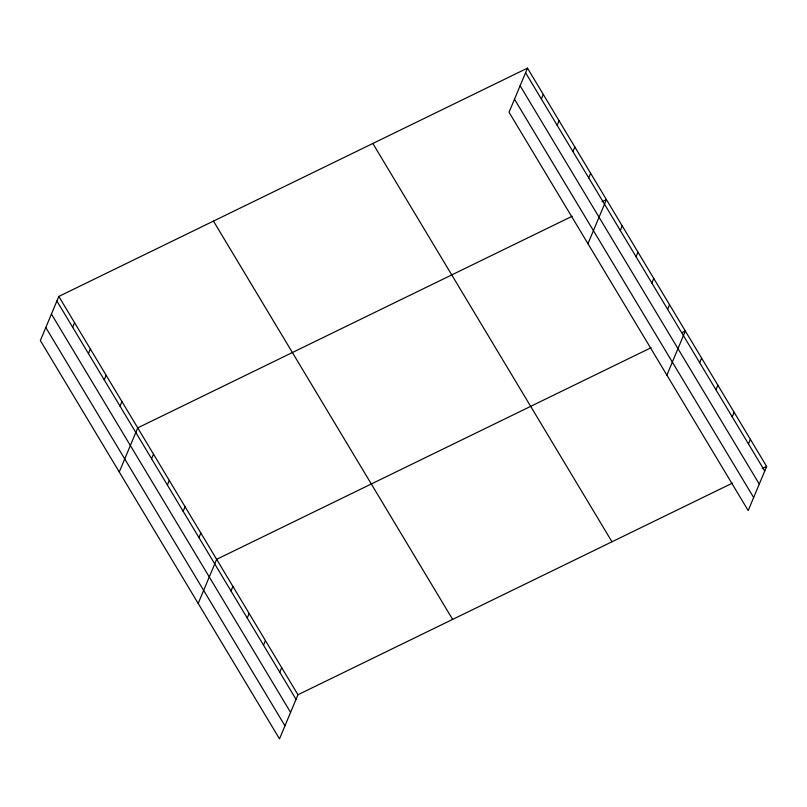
<?xml version="1.0" encoding="UTF-8"?>
<svg xmlns="http://www.w3.org/2000/svg" width="807" height="807" viewBox="0 0 807 807"><rect width="100%" height="100%" fill="white"/><g stroke="black" fill="none" stroke-linecap="round" stroke-linejoin="round"><path stroke-width="1.21" d="M527.496 68.131L509.046 112.254L748.19 510.569L766.65 466.446L527.496 68.131L58.81 296.431L40.35 340.554L279.504 738.869L297.954 694.746L732.403 483.131M72.67 327.299L74.587 322.719M88.457 353.587L90.374 349.007M104.244 379.875L106.161 375.295M120.031 406.173L121.938 401.583M119.275 471.994L137.725 427.871L572.173 216.256M151.595 458.749L153.512 454.159M167.382 485.037L169.299 480.458M183.159 511.325L185.075 506.746M198.946 537.613L200.862 533.034M198.189 603.444L216.649 559.322L651.088 347.706M230.994 590.986L232.91 586.407M247.255 618.071L249.171 613.491M263.516 645.156L265.432 640.576M279.777 672.241L281.693 667.661M541.366 98.999L543.282 94.419M557.153 125.297L559.069 120.707M572.93 151.585L574.846 146.995M588.717 177.873L590.633 173.283M587.96 243.694L606.42 199.581L602.002 201.73M620.29 230.449L622.207 225.869M636.067 256.737L637.984 252.157M651.854 283.025L653.771 278.445M667.641 309.313L669.558 304.733M666.885 375.144L685.335 331.021L682.026 332.635M699.689 362.686L701.596 358.106M715.95 389.771L717.867 385.191M732.211 416.856L734.128 412.276M748.472 443.941L750.389 439.361M762.232 468.595L766.65 466.446M525.579 72.711L764.733 471.026M520.122 85.764L759.276 484.079M514.503 99.211L753.647 497.516M372.834 143.475L611.978 541.779M213.472 221.098L452.626 619.403M58.81 296.431L297.954 694.746M56.894 301.011L296.038 699.326M51.436 314.064L290.581 712.379M45.807 327.511L284.962 725.816"/></g></svg>
